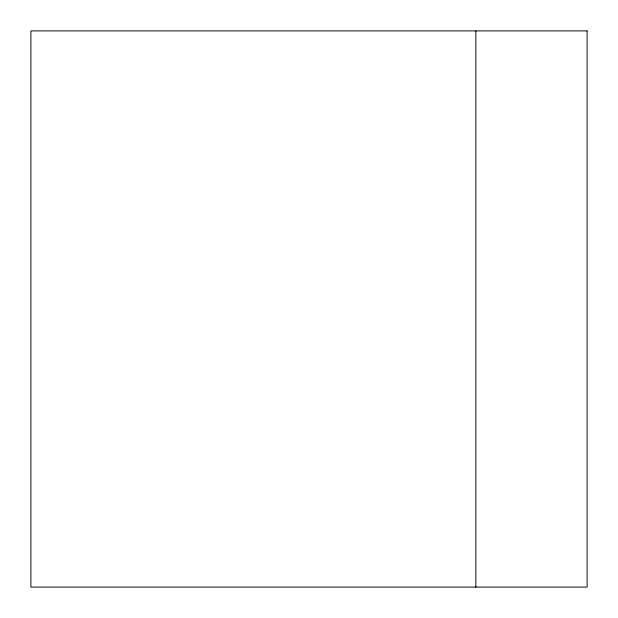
<?xml version="1.0" encoding="UTF-8"?>
<svg xmlns="http://www.w3.org/2000/svg" width="618" height="618" viewBox="0 0 618 618"><rect width="100%" height="100%" fill="white"/><g stroke="black" fill="none" stroke-linecap="round" stroke-linejoin="round"><path stroke-width="0.93" d="M475.86 30.9L475.86 587.1M587.1 30.9L30.9 30.9L30.9 587.1L587.1 587.1L587.1 30.9"/></g></svg>
